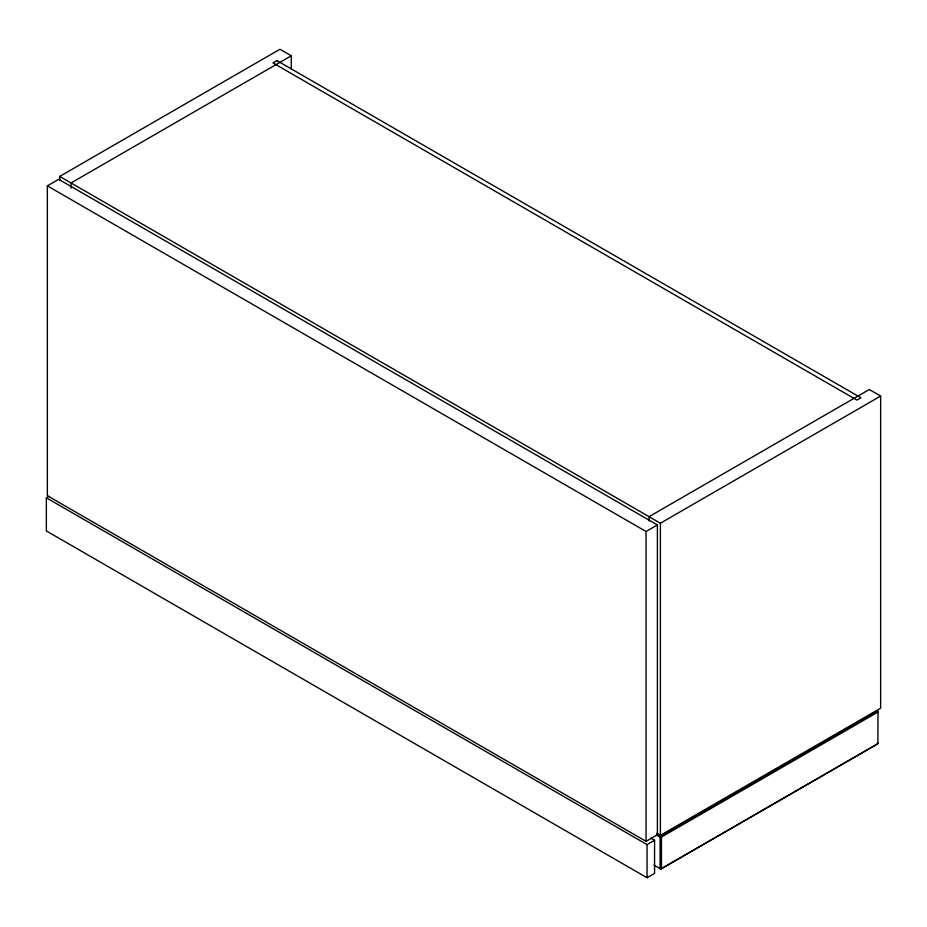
<?xml version="1.0" encoding="UTF-8"?>
<svg xmlns="http://www.w3.org/2000/svg" width="927" height="927" viewBox="0 0 927 927"><rect width="100%" height="100%" fill="white"/><g stroke="black" fill="none" stroke-linecap="round" stroke-linejoin="round"><path stroke-width="1.39" d="M656.397 834.995L660.07 837.116L661.461 837.058L877.892 712.098L878.008 711.287L877.255 710.951L660.812 835.911L660.07 837.116L660.07 868.715L660.812 869.051L877.255 744.091L878.008 742.886L877.255 744.091M59.699 180.753L59.699 176.42L279.954 49.258L291.298 55.805L291.298 68.807M47.347 185.863L58.702 179.305L657.394 524.96L657.394 834.775L646.049 841.334L47.347 495.678L47.347 185.863L646.049 531.507L657.394 524.96M291.298 55.805L71.043 182.967L71.043 188.204M650.8 838.101L654.566 840.268L654.566 873.408L647.046 877.742L46.35 530.939L46.35 497.799L48.853 496.351M59.699 176.42L660.395 523.222L880.65 396.061L880.65 708.193L660.395 835.354L656.988 833.396M46.35 497.799L647.046 844.601L654.566 840.268M660.07 868.715L661.461 868.657L877.892 743.697L878.008 711.287M880.65 396.061L869.306 389.514L649.051 516.675L649.051 521.009M657.231 833.837L661.461 837.058L661.461 868.657L660.812 869.051L653.883 865.146M877.255 710.951L877.892 712.098M660.395 523.222L660.395 835.354M647.046 844.601L647.046 877.742M646.049 531.507L646.049 841.334M276.953 60.626L272.944 62.932L856.954 400.105L860.963 397.799L276.953 60.626"/></g></svg>
